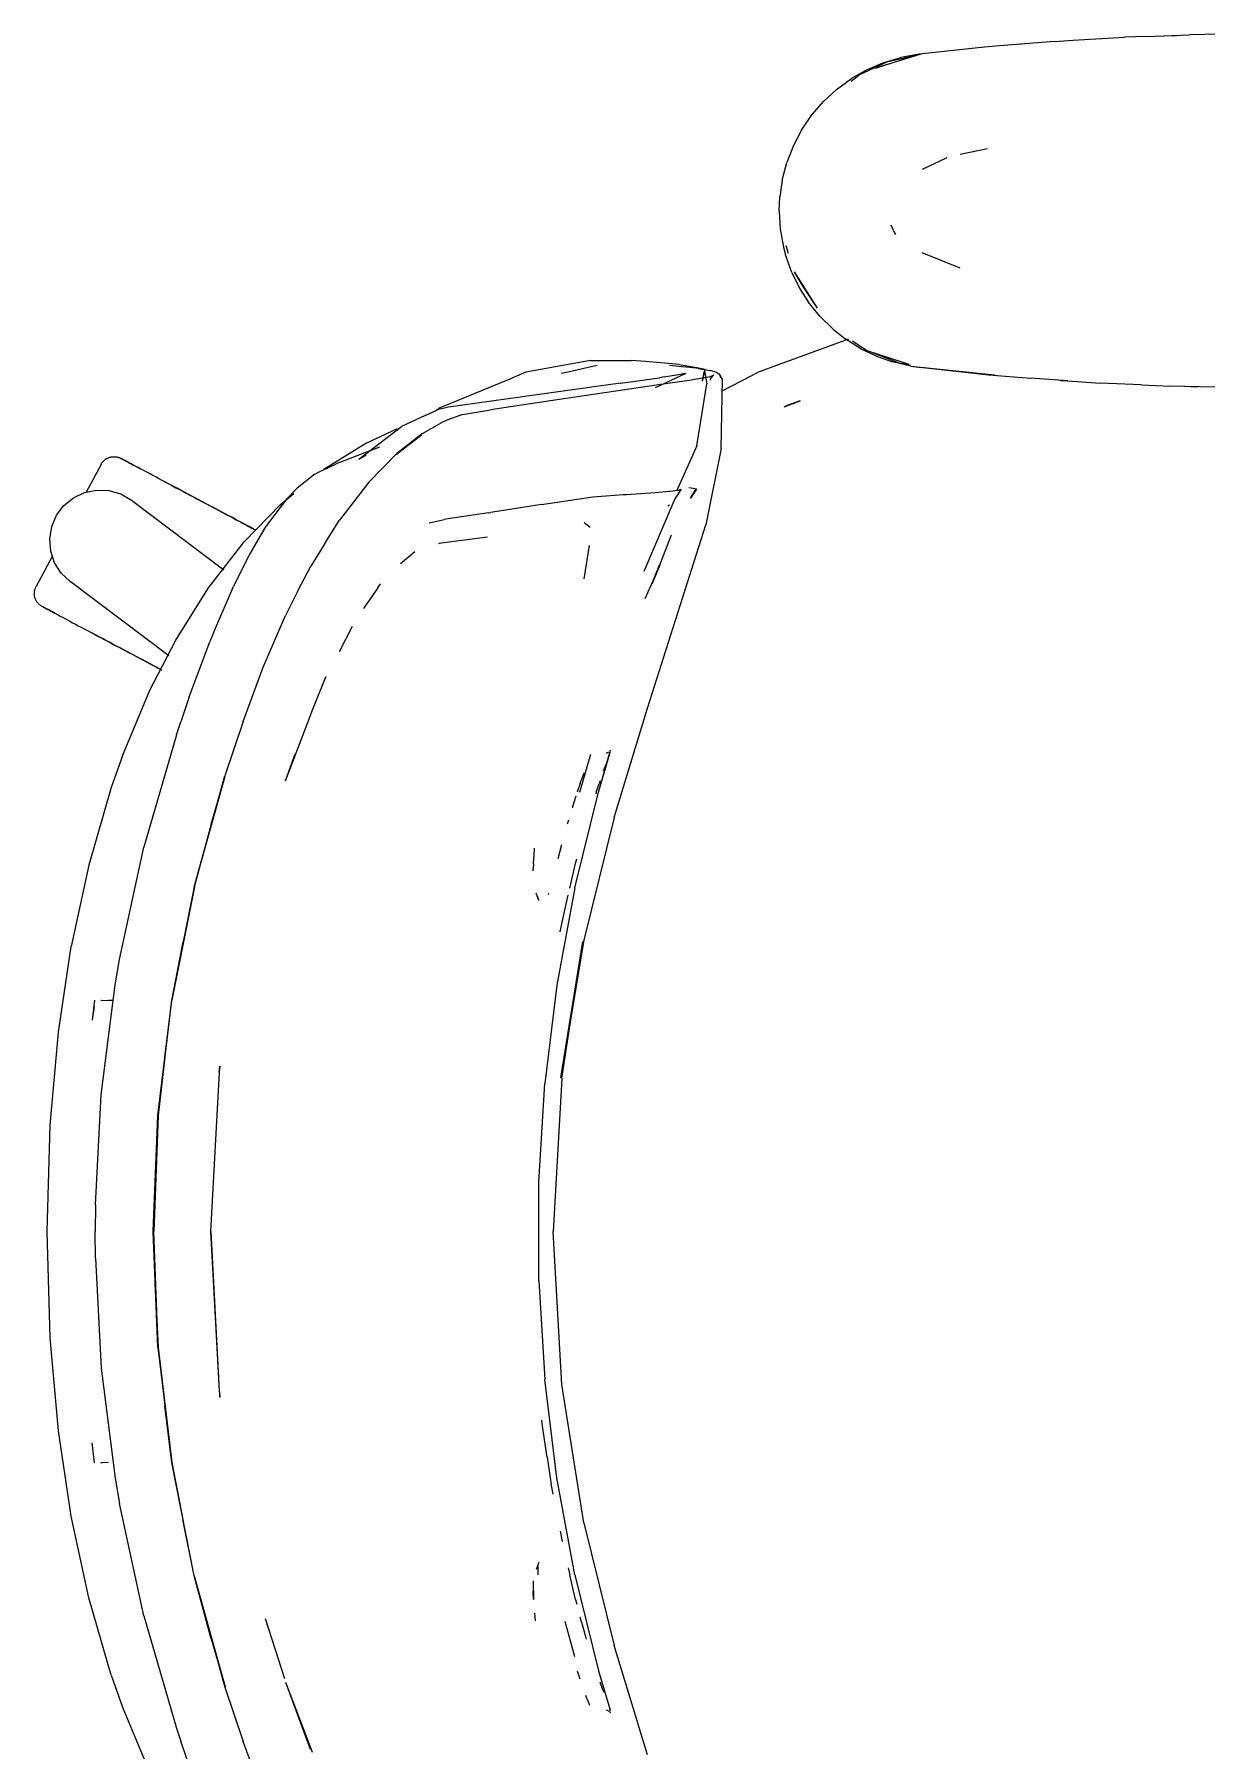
# Model space of a CAD drawing. Header units: millimetres. Extents: x 90978 to 295199, y -4084 to 97293.
# Drawn here: x 201248.4 to 201569.9, y 32614.6 to 33085.3 of the extents above; entities that cross this region are included whole.
import ezdxf

# ---------------------------------------------------------------- set-up
doc = ezdxf.new("R2010")
doc.units = ezdxf.units.MM
doc.header["$MEASUREMENT"] = 0
doc.layers.add('G-IMPT', color=8, linetype='CONTINUOUS', lineweight=9)
doc.layers.add('I-FURN', color=8, linetype='CONTINUOUS', lineweight=9)

msp = doc.modelspace()

# ---------------------------------------------------------------- linework, layer by layer
at = {"layer": 'G-IMPT'}
for p, q in [((201508.93, 33081.79), (201491, 33079.89)), ((201513.06, 33082.14), (201508.93, 33081.79)), ((201528.11, 33083.38), (201513.06, 33082.14)), ((201519.93, 33082.73), (201518.25, 33082.57)), ((201528.11, 33083.38), (201533.2, 33083.71)), ((201533.2, 33083.71), (201547.34, 33084.52)), ((201553.36, 33084.77), (201547.34, 33084.52)), ((201553.36, 33084.77), (201565.12, 33085.16)), ((201558.25, 33084.91), (201560.18, 33085.02)), ((201560.18, 33085.02), (201561.68, 33085.04)), ((201573.54, 33085.33), (201565.12, 33085.16)), ((201482.54, 33077.84), (201474.48, 33074.11)), ((201476.85, 33075.71), (201481.09, 33077.52)), ((201491.51, 33079.89), (201479.05, 33076.05)), ((201479.05, 33076.05), (201488.2, 33078.97)), ((201481.09, 33077.52), (201485.96, 33078.99)), ((201482.54, 33077.84), (201490.95, 33079.76)), ((201491, 33079.89), (201485.96, 33078.99)), ((201491.51, 33079.89), (201488.2, 33078.97)), ((201468.33, 33070.21), (201472.41, 33073.2)), ((201472.37, 33072.51), (201474.48, 33074.11)), ((201476.85, 33075.71), (201472.41, 33073.2)), ((201461.57, 33063.21), (201464.89, 33067.04)), ((201468.33, 33070.21), (201464.89, 33067.04)), ((201458.74, 33059.04), (201461.57, 33063.21)), ((201458.74, 33059.04), (201456.55, 33054.87)), ((201456.55, 33054.87), (201454.72, 33050.16)), ((201509.71, 33053.92), (201502.28, 33052.34)), ((201453.45, 33045.3), (201454.72, 33050.16)), ((201491.88, 33048.31), (201498.67, 33051.58)), ((201453.45, 33045.3), (201452.81, 33040.78)), ((201452.64, 33036.93), (201452.81, 33040.78)), ((201452.64, 33036.93), (201452.93, 33031.89)), ((201452.93, 33031.89), (201453.81, 33026.95)), ((201483.25, 33033.11), (201484.26, 33030.89)), ((201484.26, 33030.89), (201484.56, 33030.44)), ((201453.81, 33026.95), (201454.38, 33024.82)), ((201456.09, 33020.04), (201454.38, 33024.82)), ((201455.17, 33025.25), (201454.56, 33027.28)), ((201502.22, 33021.22), (201491.79, 33025.36)), ((201456.09, 33020.04), (201458.33, 33015.53)), ((201456.73, 33020.14), (201458.89, 33016.46)), ((201456.73, 33020.14), (201463.06, 33010.19)), ((201458.33, 33015.53), (201460.59, 33011.99)), ((201458.89, 33016.46), (201463.06, 33010.19)), ((201463.78, 33008.01), (201460.59, 33011.99)), ((201463.78, 33008.01), (201467.39, 33004.46)), ((201471.59, 33001.72), (201452.65, 32994.78)), ((201467.39, 33004.46), (201470.7, 33001.84)), ((201475.02, 32999.11), (201470.7, 33001.84)), ((201476.34, 32998.72), (201472.77, 33001.14)), ((201475.02, 32999.11), (201479.6, 32996.92)), ((201485.56, 32995.11), (201476.34, 32998.72)), ((201476.34, 32998.72), (201479.05, 32997.81)), ((201476.34, 32998.72), (201488.2, 32994.9)), ((201479.05, 32997.81), (201488.2, 32994.9)), ((201479.6, 32996.92), (201483.73, 32995.47)), ((201383.18, 32992.64), (201379.32, 32991.04)), ((201400.87, 32995.88), (201383.18, 32992.64)), ((201393.43, 32992.42), (201392.85, 32992.27)), ((201402.74, 32994.47), (201393.43, 32992.42)), ((201400.87, 32995.88), (201407.84, 32995.9)), ((201407.84, 32995.9), (201412.01, 32995.91)), ((201415.96, 32995.56), (201412.01, 32995.91)), ((201425.29, 32994.76), (201415.96, 32995.56)), ((201427, 32992.32), (201418.59, 32988.33)), ((201421.11, 32991.35), (201426.13, 32992.18)), ((201425.12, 32994.24), (201422.53, 32994.45)), ((201429.81, 32993.72), (201425.12, 32994.24)), ((201425.29, 32994.76), (201425.76, 32994.72)), ((201425.76, 32994.72), (201430.01, 32993.91)), ((201427, 32992.32), (201426.13, 32992.18)), ((201434.23, 32991.52), (201427.97, 32990.42)), ((201430.42, 32993.65), (201429.81, 32993.72)), ((201430.01, 32993.91), (201432.33, 32993.46)), ((201430.42, 32993.65), (201433.7, 32993.11)), ((201431.61, 32990.18), (201432.33, 32993.46)), ((201431.61, 32990.18), (201432.1, 32993.05)), ((201432.1, 32993.05), (201432.78, 32989.47)), ((201433.61, 32991.35), (201434.71, 32991.91)), ((201433.61, 32991.35), (201434.23, 32991.52)), ((201435.56, 32992.56), (201433.7, 32993.11)), ((201434.21, 32991.52), (201433.89, 32990.98)), ((201434.21, 32991.52), (201434.71, 32991.91)), ((201435.56, 32992.56), (201436.1, 32992.24)), ((201436.1, 32992.24), (201436.47, 32991.75)), ((201437.08, 32990.71), (201436.47, 32991.75)), ((201436.6, 32991.12), (201436.47, 32991.75)), ((201436.47, 32991.75), (201436.5, 32991.67)), ((201436.6, 32991.12), (201436.5, 32991.67)), ((201437.02, 32987.52), (201444.92, 32991.66)), ((201444.92, 32991.66), (201446.68, 32992.59)), ((201452.65, 32994.78), (201446.68, 32992.59)), ((201488.7, 32994.32), (201483.73, 32995.47)), ((201488.62, 32994.53), (201485.56, 32995.11)), ((201488.7, 32994.32), (201511.65, 32991.86)), ((201488.7, 32994.32), (201491.51, 32993.98)), ((201488.7, 32994.32), (201510.13, 32991.96)), ((201511.65, 32991.86), (201491.51, 32993.98)), ((201510.13, 32991.96), (201521.53, 32990.98)), ((201359.5, 32982.86), (201375.95, 32989.65)), ((201409.15, 32989.69), (201361.93, 32983.02)), ((201375.95, 32989.65), (201379.32, 32991.04)), ((201420.12, 32989.3), (201389.24, 32984.75)), ((201409.15, 32989.69), (201419.81, 32991.13)), ((201421.11, 32991.35), (201419.81, 32991.13)), ((201427.97, 32990.42), (201420.12, 32989.3)), ((201430.07, 32972.42), (201432.78, 32989.47)), ((201433.81, 32990.48), (201433.89, 32990.98)), ((201436.7, 32971.72), (201437.08, 32990.71)), ((201531.82, 32990.25), (201521.53, 32990.98)), ((201529.78, 32990.39), (201528.36, 32990.52)), ((201529.78, 32990.39), (201531.68, 32990.3)), ((201531.82, 32990.25), (201540.69, 32989.69)), ((201552, 32989.15), (201540.69, 32989.69)), ((201552, 32989.15), (201559.87, 32988.86)), ((201572.18, 32988.56), (201559.87, 32988.86)), ((201563.74, 32988.78), (201565.4, 32988.7)), ((201565.4, 32988.7), (201567.53, 32988.7)), ((201355.58, 32980.8), (201358.94, 32982.37)), ((201358.33, 32982.09), (201359.5, 32982.86)), ((201361.93, 32983.02), (201358.94, 32982.37)), ((201365.8, 32981.06), (201373.47, 32982.36)), ((201389.24, 32984.75), (201373.47, 32982.36)), ((201453.96, 32983.18), (201458.42, 32984.82)), ((201453.96, 32983.18), (201454.54, 32983.44)), ((201458.42, 32984.82), (201454.54, 32983.44)), ((201337.35, 32968.82), (201349.06, 32977.76)), ((201355.58, 32980.8), (201349.06, 32977.76)), ((201354.76, 32975.8), (201360.59, 32979.09)), ((201360.59, 32979.09), (201361.01, 32979.3)), ((201365.8, 32981.06), (201361.01, 32979.3)), ((201339.24, 32973.12), (201327.79, 32965.99)), ((201347.87, 32977.1), (201339.24, 32973.12)), ((201347.58, 32970.08), (201354.53, 32975.47)), ((201347.58, 32970.08), (201351.15, 32972.88)), ((201354.76, 32975.8), (201347.79, 32970.38)), ((201354.53, 32975.47), (201351.15, 32972.88)), ((201343.01, 32972.06), (201331.1, 32967.55)), ((201337.35, 32968.82), (201339.38, 32969.99)), ((201340.05, 32962.48), (201347.79, 32970.38)), ((201430.07, 32972.42), (201424.46, 32960.07)), ((201436.7, 32971.72), (201432.5, 32950.77)), ((201325.3, 32964.69), (201320.44, 32960.82)), ((201325.3, 32964.69), (201326.43, 32965.3)), ((201326.43, 32965.3), (201328.87, 32966.47)), ((201328.87, 32966.47), (201331.1, 32967.55)), ((201315.87, 32956.38), (201319.54, 32959.38)), ((201320.44, 32960.82), (201317.54, 32957.8)), ((201340.05, 32962.48), (201332.03, 32952.05)), ((201401.56, 32958.45), (201409.8, 32959.07)), ((201409.8, 32959.07), (201410.79, 32959.14)), ((201410.79, 32959.14), (201418.65, 32959.7)), ((201418.65, 32959.7), (201422.53, 32960)), ((201422.61, 32960), (201422.53, 32960)), ((201422.61, 32960), (201424.99, 32960.3)), ((201425.72, 32960.59), (201423.96, 32957.92)), ((201425, 32960.31), (201424.99, 32960.3)), ((201425, 32960.31), (201425.72, 32960.59)), ((201427.88, 32961.03), (201428.99, 32960.89)), ((201428.34, 32958.13), (201429.86, 32960.62)), ((201429.93, 32960.6), (201428.34, 32958.13)), ((201429.86, 32960.62), (201428.38, 32958.15)), ((201428.99, 32960.89), (201429.86, 32960.62)), ((201429.93, 32960.6), (201429.86, 32960.62)), ((201315.87, 32956.38), (201305.91, 32946.09)), ((201317.54, 32957.8), (201312.83, 32951.67)), ((201372.94, 32954.12), (201361.21, 32952.32)), ((201372.94, 32954.12), (201373.55, 32954.21)), ((201374.06, 32954.3), (201373.55, 32954.21)), ((201387.41, 32956.41), (201374.06, 32954.3)), ((201387.41, 32956.41), (201401.48, 32958.44)), ((201401.56, 32958.45), (201401.48, 32958.44)), ((201423.96, 32957.92), (201415.53, 32937.95)), ((201422.51, 32956.21), (201422.07, 32955.94)), ((201307.23, 32942.38), (201311.96, 32950.38)), ((201312.83, 32951.67), (201311.96, 32950.38)), ((201327.98, 32945.69), (201331.87, 32951.79)), ((201331.87, 32951.79), (201332.03, 32952.05)), ((201356.6, 32951.36), (201358.76, 32951.82)), ((201358.76, 32951.82), (201360.74, 32952.24)), ((201361.21, 32952.32), (201360.74, 32952.24)), ((201400.82, 32950.06), (201399.18, 32951.34)), ((201416.51, 32900.53), (201432.5, 32950.77)), ((201296.11, 32933.48), (201305.91, 32946.09)), ((201327.98, 32945.69), (201324.21, 32939.46)), ((201372.64, 32947.44), (201359.28, 32945.66)), ((201359.28, 32945.66), (201359.75, 32945.81)), ((201400.47, 32945.11), (201399.07, 32935.95)), ((201400.47, 32945.11), (201400.43, 32944.77)), ((201419.82, 32939.58), (201423.08, 32948.05)), ((201306.92, 32941.78), (201302.92, 32933.77)), ((201306.92, 32941.78), (201307.23, 32942.38)), ((201348.78, 32940.16), (201352.69, 32943.5)), ((201417.8, 32934.68), (201419.83, 32939.79)), ((201419.83, 32939.79), (201417.8, 32934.67)), ((201320.65, 32932.67), (201324.21, 32939.46)), ((201418.8, 32937.21), (201415.75, 32930.49)), ((201419.82, 32939.58), (201417.8, 32934.68)), ((201287.13, 32919.19), (201296.11, 32933.48)), ((201302.7, 32933.33), (201297.93, 32922.37)), ((201302.7, 32933.33), (201302.92, 32933.77)), ((201320.65, 32932.67), (201317.26, 32925.95)), ((201342.51, 32933.53), (201339.01, 32928.4)), ((201342.51, 32933.53), (201343.26, 32934.63)), ((201311.08, 32911.72), (201317.26, 32925.95)), ((201339.01, 32928.4), (201338.62, 32927.82)), ((201297.93, 32922.37), (201296.45, 32918.69)), ((201335.48, 32922.92), (201331.94, 32915.95)), ((201280.04, 32905.41), (201287.13, 32919.19)), ((201290.85, 32903.62), (201296.45, 32918.69)), ((201305.62, 32896.84), (201311.08, 32911.72)), ((201324.59, 32899.76), (201328.31, 32909.08)), ((201328.31, 32909.08), (201327.31, 32906.84)), ((201272.52, 32887.44), (201280.04, 32905.41)), ((201290.85, 32903.62), (201288.51, 32896.8)), ((201317.21, 32880.58), (201323.92, 32898.03)), ((201323.92, 32898.03), (201324.59, 32899.76)), ((201407.33, 32870.55), (201416.51, 32900.53)), ((201287.32, 32893.19), (201278.37, 32862.36)), ((201287.32, 32893.19), (201288.51, 32896.8)), ((201305.62, 32896.84), (201300.61, 32881.92)), ((201317.21, 32880.58), (201319.93, 32888.02)), ((201403.1, 32877.5), (201406.37, 32888.73)), ((201403.1, 32877.5), (201406.22, 32888.32)), ((201403.1, 32877.5), (201406.16, 32888.04)), ((201405.28, 32888.19), (201405.89, 32888.57)), ((201405.28, 32888.19), (201405.49, 32888.33)), ((201406.16, 32888.04), (201406.22, 32888.32)), ((201406.37, 32888.73), (201406.24, 32888.97)), ((201272.52, 32887.44), (201269.45, 32878.7)), ((201397.91, 32877.5), (201400.94, 32887.93)), ((201404.48, 32883.28), (201404.83, 32884.25)), ((201404.83, 32884.25), (201405.22, 32885.32)), ((201269.45, 32878.7), (201263.28, 32857.46)), ((201292.23, 32851.43), (201300.61, 32881.92)), ((201292.23, 32851.43), (201300.66, 32881.83)), ((201296.88, 32868.67), (201300.66, 32881.83)), ((201398.02, 32879.8), (201397.25, 32877.5)), ((201398.02, 32879.8), (201398.27, 32880.52)), ((201399.03, 32882.68), (201398.27, 32880.52)), ((201402.47, 32877.5), (201403.21, 32879.73)), ((201403.49, 32880.53), (201403.21, 32879.73)), ((201396.62, 32875.58), (201395.83, 32873.09)), ((201396.55, 32851.19), (201403.1, 32877.5)), ((201396.87, 32876.36), (201396.62, 32875.58)), ((201402.47, 32877.5), (201402.32, 32877.04)), ((201394.84, 32869.79), (201394.51, 32868.67)), ((201407.33, 32870.55), (201399.02, 32836.87)), ((201296.88, 32868.67), (201292.23, 32851.43)), ((201271.71, 32831.57), (201278.37, 32862.36)), ((201385.24, 32857.94), (201385.51, 32861.65)), ((201385.51, 32861.65), (201385.54, 32862.13)), ((201392.93, 32863), (201391.94, 32859.14)), ((201392.93, 32863), (201392.54, 32861.47)), ((201263.28, 32857.46), (201258.46, 32835.1)), ((201385.13, 32855.87), (201385.14, 32856.57)), ((201385.24, 32857.94), (201385.14, 32856.57)), ((201395.23, 32851.17), (201396.79, 32857.92)), ((201396.79, 32857.92), (201397.13, 32859.2)), ((201286.06, 32820.3), (201292.27, 32851.54)), ((201292.27, 32851.54), (201286.06, 32820.38)), ((201292.23, 32851.43), (201289.15, 32836.4)), ((201396.55, 32851.19), (201391.62, 32824.52)), ((201386.67, 32847.78), (201385.98, 32849.73)), ((201386.67, 32847.78), (201386.45, 32848.83)), ((201389.34, 32849.38), (201389.47, 32849.79)), ((201393.07, 32841.77), (201394.78, 32849.19)), ((201392.6, 32839.14), (201393.07, 32841.77)), ((201286.06, 32820.3), (201289.15, 32836.4)), ((201399.02, 32836.87), (201392.76, 32799.13)), ((201392.76, 32799.13), (201398.75, 32836.49)), ((201393.02, 32798.95), (201398.75, 32836.49)), ((201254.97, 32811.68), (201258.46, 32835.1)), ((201270.52, 32824.65), (201271.71, 32831.57)), ((201266.71, 32794.48), (201270.52, 32824.65)), ((201391.62, 32824.52), (201388.32, 32797.6)), ((201264.87, 32820.38), (201264.22, 32814.97)), ((201264.79, 32818.74), (201264.22, 32814.97)), ((201266.63, 32820.41), (201268.73, 32820.34)), ((201266.63, 32820.41), (201266.74, 32820.41)), ((201269.97, 32820.29), (201268.73, 32820.34)), ((201282.23, 32788.78), (201286.06, 32820.38)), ((201282.27, 32788.74), (201286.06, 32820.3)), ((201284.11, 32804.82), (201286.06, 32820.3)), ((201252.71, 32786.11), (201254.97, 32811.68)), ((201284.11, 32804.82), (201282.27, 32788.74)), ((201296.72, 32756.97), (201299.23, 32802.31)), ((201299.23, 32802.31), (201299, 32800.69)), ((201299, 32800.69), (201299.23, 32802)), ((201299.27, 32802.25), (201299.23, 32802)), ((201393.02, 32798.95), (201390.66, 32756.97)), ((201265.09, 32764.28), (201266.71, 32794.48)), ((201386.67, 32770.53), (201388.32, 32797.6)), ((201251.86, 32756.97), (201252.71, 32786.11)), ((201280.9, 32756.97), (201282.23, 32788.78)), ((201282.27, 32788.74), (201281.13, 32756.97)), ((201282.27, 32788.74), (201281.6, 32773.85)), ((201281.6, 32773.85), (201281.13, 32756.97)), ((201386.67, 32743.41), (201386.67, 32770.53)), ((201265.09, 32764.28), (201265, 32756.97)), ((201252.71, 32727.83), (201251.86, 32756.97)), ((201265.09, 32749.66), (201265, 32756.97)), ((201282.23, 32725.15), (201280.9, 32756.97)), ((201281.6, 32740.08), (201281.13, 32756.97)), ((201282.27, 32725.19), (201281.13, 32756.97)), ((201296.67, 32756.97), (201299, 32713.24)), ((201296.72, 32756.97), (201299, 32713.24)), ((201393.02, 32714.98), (201390.66, 32756.97)), ((201265.09, 32749.66), (201266.71, 32719.45)), ((201386.67, 32743.41), (201388.32, 32716.34)), ((201281.6, 32740.08), (201282.27, 32725.19)), ((201254.97, 32702.25), (201252.71, 32727.83)), ((201282.23, 32725.15), (201286.06, 32693.56)), ((201282.27, 32725.19), (201286.06, 32693.64)), ((201282.27, 32725.19), (201284.11, 32709.11)), ((201266.71, 32719.45), (201270.52, 32689.28)), ((201391.62, 32689.42), (201388.32, 32716.34)), ((201399.02, 32677.07), (201393.02, 32714.98)), ((201286.06, 32693.64), (201284.11, 32709.11)), ((201299, 32713.24), (201299.26, 32711.46)), ((201299, 32713.24), (201299.23, 32711.93)), ((201299.27, 32711.69), (201299.23, 32711.93)), ((201387.71, 32703.57), (201387.52, 32705.23)), ((201258.46, 32678.84), (201254.97, 32702.25)), ((201389, 32695.04), (201387.71, 32703.57)), ((201264.87, 32693.55), (201264.22, 32698.97)), ((201389, 32695.04), (201389.85, 32689.42)), ((201268.73, 32693.6), (201266.63, 32693.52)), ((201266.63, 32693.52), (201266.74, 32693.52)), ((201292.23, 32662.51), (201286.06, 32693.64)), ((201286.06, 32693.64), (201289.15, 32677.53)), ((201292.23, 32662.51), (201286.06, 32693.56)), ((201270.52, 32689.28), (201271.71, 32682.36)), ((201389.85, 32689.42), (201390.1, 32687.79)), ((201390.65, 32684.89), (201390.1, 32687.79)), ((201396.55, 32662.75), (201391.62, 32689.42)), ((201278.37, 32651.57), (201271.71, 32682.36)), ((201263.28, 32656.47), (201258.46, 32678.84)), ((201292.23, 32662.51), (201289.15, 32677.53)), ((201399.02, 32677.07), (201407.33, 32643.38)), ((201392.58, 32674.79), (201393.11, 32671.97)), ((201296.88, 32645.26), (201292.23, 32662.51)), ((201292.23, 32662.51), (201300.61, 32632.01)), ((201292.23, 32662.51), (201300.66, 32632.1)), ((201386.67, 32666.15), (201385.98, 32664.21)), ((201386.41, 32662.94), (201386.42, 32662.8)), ((201386.45, 32665.11), (201386.42, 32662.8)), ((201386.45, 32665.11), (201386.67, 32666.15)), ((201394.78, 32664.74), (201395.23, 32662.76)), ((201396.79, 32656.01), (201395.23, 32662.76)), ((201396.55, 32662.75), (201403.1, 32636.43)), ((201385.13, 32661.1), (201385.22, 32656.04)), ((201385.13, 32661.1), (201385.13, 32658.32)), ((201385.22, 32656.04), (201385.13, 32658.32)), ((201269.45, 32635.23), (201263.28, 32656.47)), ((201396.79, 32656.01), (201397.12, 32654.72)), ((201278.37, 32651.57), (201287.32, 32620.74)), ((201311.68, 32650.82), (201312.76, 32647.39)), ((201311.68, 32650.82), (201316.93, 32634.34)), ((201385.53, 32652.25), (201385.74, 32650.15)), ((201396.61, 32640.26), (201393.89, 32650)), ((201398.09, 32650.99), (201398.04, 32651.17)), ((201398.4, 32649.85), (201398.09, 32650.99)), ((201398.4, 32649.85), (201399.52, 32645.86)), ((201296.88, 32645.26), (201300.66, 32632.1)), ((201399.52, 32645.86), (201399.73, 32645.17)), ((201416.51, 32613.41), (201407.33, 32643.38)), ((201269.45, 32635.23), (201272.52, 32626.5)), ((201397.26, 32636.44), (201397.99, 32634.22)), ((201403.1, 32636.43), (201406.17, 32626)), ((201300.61, 32632.01), (201305.62, 32617.09)), ((201317.21, 32633.35), (201324.03, 32614.94)), ((201317.21, 32633.35), (201323.92, 32615.9)), ((201399.97, 32628.68), (201399.6, 32629.69)), ((201404.26, 32631.23), (201403.52, 32633.33)), ((201404.26, 32631.23), (201404.5, 32630.57)), ((201272.52, 32626.5), (201280.04, 32608.52)), ((201399.97, 32628.68), (201400.59, 32627.02)), ((201405.28, 32625.75), (201405.49, 32625.6)), ((201405.28, 32625.75), (201405.89, 32625.36)), ((201406.24, 32625.73), (201406.17, 32626)), ((201406.31, 32625.44), (201406.24, 32625.73)), ((201406.28, 32624.97), (201406.37, 32625.21)), ((201406.37, 32625.21), (201406.31, 32625.44)), ((201287.32, 32620.74), (201288.51, 32617.14)), ((201290.92, 32610.2), (201288.51, 32617.14)), ((201311.08, 32602.22), (201305.62, 32617.09)), ((201323.92, 32615.9), (201324.59, 32614.18))]:
    msp.add_line(p, q, dxfattribs=at)
at = {"layer": 'I-FURN'}
for p, q in [((201266.98, 32967.89), (201267.08, 32968.02)), ((201267.08, 32968.02), (201267.19, 32968.14)), ((201267.19, 32968.14), (201267.3, 32968.26)), ((201267.3, 32968.26), (201267.41, 32968.37)), ((201267.41, 32968.37), (201267.53, 32968.48)), ((201267.53, 32968.48), (201267.65, 32968.58)), ((201267.65, 32968.58), (201267.78, 32968.68)), ((201267.78, 32968.68), (201267.91, 32968.78)), ((201267.91, 32968.78), (201268.05, 32968.86)), ((201268.05, 32968.86), (201268.18, 32968.95)), ((201268.18, 32968.95), (201268.33, 32969.03)), ((201268.33, 32969.03), (201268.47, 32969.1)), ((201268.47, 32969.1), (201268.62, 32969.16)), ((201268.62, 32969.16), (201268.77, 32969.22)), ((201268.77, 32969.22), (201268.92, 32969.28)), ((201268.92, 32969.28), (201269.07, 32969.33)), ((201269.07, 32969.33), (201269.23, 32969.37)), ((201269.23, 32969.37), (201269.39, 32969.4)), ((201269.39, 32969.4), (201269.54, 32969.43)), ((201269.54, 32969.43), (201269.7, 32969.45)), ((201269.7, 32969.45), (201269.86, 32969.47)), ((201269.86, 32969.47), (201270.03, 32969.48)), ((201270.03, 32969.48), (201270.19, 32969.48)), ((201270.19, 32969.48), (201270.35, 32969.48)), ((201270.35, 32969.48), (201270.51, 32969.47)), ((201270.51, 32969.47), (201270.67, 32969.46)), ((201270.67, 32969.46), (201270.83, 32969.43)), ((201270.83, 32969.43), (201270.99, 32969.41)), ((201270.99, 32969.41), (201271.14, 32969.37)), ((201271.14, 32969.37), (201271.3, 32969.33)), ((201271.3, 32969.33), (201271.45, 32969.28)), ((201271.45, 32969.28), (201271.61, 32969.23)), ((201271.61, 32969.23), (201271.76, 32969.17)), ((201271.76, 32969.17), (201271.9, 32969.1)), ((201271.9, 32969.1), (201272.05, 32969.03)), ((201272.05, 32969.03), (201272.09, 32969.01)), ((201272.09, 32969.01), (201272.11, 32969)), ((201272.13, 32968.99), (201272.09, 32969.01)), ((201272.09, 32969.01), (201272.09, 32969.01)), ((201272.11, 32969), (201272.17, 32968.97)), ((201272.22, 32968.94), (201272.13, 32968.99)), ((201272.17, 32968.97), (201272.27, 32968.92)), ((201272.34, 32968.88), (201272.22, 32968.94)), ((201272.27, 32968.92), (201272.41, 32968.84)), ((201272.5, 32968.79), (201272.34, 32968.88)), ((201272.41, 32968.84), (201272.59, 32968.75)), ((201272.7, 32968.69), (201272.5, 32968.79)), ((201272.59, 32968.75), (201272.81, 32968.63)), ((201272.94, 32968.56), (201272.7, 32968.69)), ((201272.81, 32968.63), (201273.07, 32968.49)), ((201273.22, 32968.41), (201272.94, 32968.56)), ((201273.07, 32968.49), (201273.36, 32968.33)), ((201273.54, 32968.24), (201273.22, 32968.41)), ((201273.36, 32968.33), (201273.7, 32968.16)), ((201273.89, 32968.05), (201273.54, 32968.24)), ((201273.7, 32968.16), (201274.07, 32967.96)), ((201274.29, 32967.84), (201273.89, 32968.05)), ((201266.64, 32967.35), (201262.6, 32959.76)), ((201266.64, 32967.35), (201266.71, 32967.49)), ((201266.71, 32967.49), (201266.8, 32967.62)), ((201266.8, 32967.62), (201266.89, 32967.76)), ((201266.89, 32967.76), (201266.98, 32967.89)), ((201274.07, 32967.96), (201274.48, 32967.74)), ((201274.72, 32967.61), (201274.29, 32967.84)), ((201274.48, 32967.74), (201274.93, 32967.5)), ((201275.18, 32967.37), (201274.72, 32967.61)), ((201274.93, 32967.5), (201275.41, 32967.25)), ((201275.68, 32967.1), (201275.18, 32967.37)), ((201275.41, 32967.25), (201275.93, 32966.97)), ((201276.22, 32966.82), (201275.68, 32967.1)), ((201275.93, 32966.97), (201276.48, 32966.68)), ((201276.79, 32966.51), (201276.22, 32966.82)), ((201276.48, 32966.68), (201277.06, 32966.37)), ((201277.39, 32966.19), (201276.79, 32966.51)), ((201278.02, 32965.86), (201277.39, 32966.19)), ((201278.69, 32965.5), (201278.02, 32965.86)), ((201279.38, 32965.13), (201278.69, 32965.5)), ((201280.1, 32964.75), (201279.38, 32965.13)), ((201280.85, 32964.35), (201280.1, 32964.75)), ((201281.63, 32963.94), (201280.85, 32964.35)), ((201282.43, 32963.51), (201281.63, 32963.94)), ((201283.26, 32963.07), (201282.43, 32963.51)), ((201282.81, 32963.31), (201283.64, 32962.87)), ((201259.1, 32958.23), (201262.15, 32959.67)), ((201262.15, 32959.67), (201265.45, 32960.34)), ((201265.45, 32960.34), (201268.82, 32960.2)), ((201268.82, 32960.2), (201272.06, 32959.26)), ((201272.06, 32959.26), (201274.98, 32957.57)), ((201284.1, 32962.62), (201283.26, 32963.07)), ((201283.64, 32962.87), (201284.5, 32962.41)), ((201284.97, 32962.16), (201284.1, 32962.62)), ((201284.5, 32962.41), (201285.38, 32961.95)), ((201285.86, 32961.69), (201284.97, 32962.16)), ((201285.38, 32961.95), (201286.27, 32961.47)), ((201286.76, 32961.21), (201285.86, 32961.69)), ((201286.27, 32961.47), (201287.19, 32960.98)), ((201287.69, 32960.72), (201286.76, 32961.21)), ((201287.19, 32960.98), (201288.12, 32960.49)), ((201288.62, 32960.22), (201287.69, 32960.72)), ((201288.12, 32960.49), (201289.06, 32959.99)), ((201289.57, 32959.71), (201288.62, 32960.22)), ((201289.06, 32959.99), (201290.02, 32959.48)), ((201290.54, 32959.2), (201289.57, 32959.71)), ((201290.02, 32959.48), (201290.99, 32958.96)), ((201291.51, 32958.68), (201290.54, 32959.2)), ((201290.99, 32958.96), (201291.96, 32958.44)), ((201292.5, 32958.16), (201291.51, 32958.68)), ((201254.45, 32953.4), (201256.48, 32956.1)), ((201256.48, 32956.1), (201259.1, 32958.23)), ((201274.98, 32957.57), (201300.3, 32938.49)), ((201291.96, 32958.44), (201292.95, 32957.92)), ((201293.49, 32957.63), (201292.5, 32958.16)), ((201292.95, 32957.92), (201293.95, 32957.39)), ((201294.48, 32957.1), (201293.49, 32957.63)), ((201293.95, 32957.39), (201294.94, 32956.86)), ((201295.49, 32956.57), (201294.48, 32957.1)), ((201294.94, 32956.86), (201295.95, 32956.33)), ((201296.49, 32956.04), (201295.49, 32956.57)), ((201295.95, 32956.33), (201296.95, 32955.79)), ((201297.5, 32955.5), (201296.49, 32956.04)), ((201296.95, 32955.79), (201297.96, 32955.26)), ((201298.5, 32954.97), (201297.5, 32955.5)), ((201297.96, 32955.26), (201298.96, 32954.72)), ((201299.5, 32954.44), (201298.5, 32954.97)), ((201298.96, 32954.72), (201299.96, 32954.19)), ((201300.5, 32953.9), (201299.5, 32954.44)), ((201299.96, 32954.19), (201300.96, 32953.66)), ((201301.5, 32953.38), (201300.5, 32953.9)), ((201252.58, 32946.97), (201253.12, 32950.3)), ((201253.12, 32950.3), (201254.45, 32953.4)), ((201300.96, 32953.66), (201301.95, 32953.13)), ((201302.48, 32952.85), (201301.5, 32953.38)), ((201301.95, 32953.13), (201302.94, 32952.61)), ((201303.46, 32952.33), (201302.48, 32952.85)), ((201302.94, 32952.61), (201303.91, 32952.09)), ((201304.43, 32951.81), (201303.46, 32952.33)), ((201303.91, 32952.09), (201304.87, 32951.58)), ((201305.39, 32951.31), (201304.43, 32951.81)), ((201304.87, 32951.58), (201305.82, 32951.07)), ((201306.33, 32950.8), (201305.39, 32951.31)), ((201305.82, 32951.07), (201306.76, 32950.58)), ((201307.26, 32950.31), (201306.33, 32950.8)), ((201306.76, 32950.58), (201307.68, 32950.09)), ((201308.18, 32949.82), (201307.26, 32950.31)), ((201307.68, 32950.09), (201308.59, 32949.6)), ((201309.07, 32949.35), (201308.18, 32949.82)), ((201252.85, 32943.61), (201252.58, 32946.97)), ((201253.3, 32942.26), (201248.82, 32933.85)), ((201253.91, 32940.41), (201252.85, 32943.61)), ((201255.71, 32937.56), (201253.91, 32940.41)), ((201258.14, 32935.22), (201255.71, 32937.56)), ((201285.2, 32914.82), (201258.14, 32935.22)), ((201248.35, 32931.95), (201248.36, 32932.11)), ((201248.36, 32931.79), (201248.35, 32931.95)), ((201248.36, 32932.11), (201248.37, 32932.27)), ((201248.37, 32931.63), (201248.36, 32931.79)), ((201248.37, 32932.27), (201248.38, 32932.43)), ((201248.38, 32931.46), (201248.37, 32931.63)), ((201248.38, 32932.43), (201248.4, 32932.59)), ((201248.41, 32931.31), (201248.38, 32931.46)), ((201248.4, 32932.59), (201248.43, 32932.75)), ((201248.43, 32931.15), (201248.41, 32931.31)), ((201248.43, 32932.75), (201248.47, 32932.91)), ((201248.47, 32930.99), (201248.43, 32931.15)), ((201248.47, 32932.91), (201248.51, 32933.06)), ((201248.51, 32930.83), (201248.47, 32930.99)), ((201248.51, 32933.06), (201248.55, 32933.22)), ((201248.56, 32930.68), (201248.51, 32930.83)), ((201248.55, 32933.22), (201248.61, 32933.37)), ((201248.61, 32930.53), (201248.56, 32930.68)), ((201248.61, 32933.37), (201248.67, 32933.52)), ((201248.67, 32930.38), (201248.61, 32930.53)), ((201248.67, 32933.52), (201248.73, 32933.66)), ((201248.74, 32930.23), (201248.67, 32930.38)), ((201248.73, 32933.66), (201248.8, 32933.81)), ((201248.8, 32933.81), (201248.82, 32933.85)), ((201248.81, 32930.09), (201248.74, 32930.23)), ((201248.89, 32929.95), (201248.81, 32930.09)), ((201248.97, 32929.81), (201248.89, 32929.95)), ((201249.06, 32929.67), (201248.97, 32929.81)), ((201249.16, 32929.54), (201249.06, 32929.67)), ((201249.25, 32929.41), (201249.16, 32929.54)), ((201249.36, 32929.29), (201249.25, 32929.41)), ((201249.47, 32929.17), (201249.36, 32929.29)), ((201249.58, 32929.06), (201249.47, 32929.17)), ((201249.7, 32928.95), (201249.58, 32929.06)), ((201249.82, 32928.84), (201249.7, 32928.95)), ((201249.95, 32928.74), (201249.82, 32928.84)), ((201250.08, 32928.65), (201249.95, 32928.74)), ((201250.21, 32928.56), (201250.08, 32928.65)), ((201250.35, 32928.48), (201250.21, 32928.56)), ((201250.49, 32928.4), (201250.35, 32928.48)), ((201250.5, 32928.39), (201250.49, 32928.4)), ((201250.49, 32928.4), (201250.51, 32928.39)), ((201250.54, 32928.37), (201250.5, 32928.39)), ((201250.51, 32928.39), (201250.57, 32928.35)), ((201250.62, 32928.33), (201250.54, 32928.37)), ((201250.57, 32928.35), (201250.67, 32928.3)), ((201250.74, 32928.26), (201250.62, 32928.33)), ((201250.67, 32928.3), (201250.81, 32928.23)), ((201250.9, 32928.18), (201250.74, 32928.26)), ((201250.81, 32928.23), (201250.99, 32928.13)), ((201251.11, 32928.07), (201250.9, 32928.18)), ((201250.99, 32928.13), (201251.21, 32928.01)), ((201251.35, 32927.94), (201251.11, 32928.07)), ((201251.21, 32928.01), (201251.47, 32927.88)), ((201251.63, 32927.79), (201251.35, 32927.94)), ((201251.47, 32927.88), (201251.77, 32927.72)), ((201251.94, 32927.63), (201251.63, 32927.79)), ((201251.77, 32927.72), (201252.1, 32927.54)), ((201252.3, 32927.44), (201251.94, 32927.63)), ((201252.1, 32927.54), (201252.48, 32927.34)), ((201252.69, 32927.23), (201252.3, 32927.44)), ((201252.48, 32927.34), (201252.89, 32927.12)), ((201253.12, 32927), (201252.69, 32927.23)), ((201252.89, 32927.12), (201253.33, 32926.89)), ((201253.59, 32926.75), (201253.12, 32927)), ((201253.33, 32926.89), (201253.81, 32926.63)), ((201254.09, 32926.48), (201253.59, 32926.75)), ((201253.81, 32926.63), (201254.33, 32926.36)), ((201254.62, 32926.2), (201254.09, 32926.48)), ((201254.33, 32926.36), (201254.88, 32926.06)), ((201255.19, 32925.9), (201254.62, 32926.2)), ((201254.88, 32926.06), (201255.47, 32925.75)), ((201255.47, 32925.75), (201256.08, 32925.42)), ((201256.08, 32925.42), (201256.73, 32925.08)), ((201256.73, 32925.08), (201257.41, 32924.72)), ((201257.41, 32924.72), (201258.12, 32924.34)), ((201258.12, 32924.34), (201258.85, 32923.95)), ((201258.85, 32923.95), (201259.61, 32923.55)), ((201259.61, 32923.55), (201260.4, 32923.13)), ((201260.4, 32923.13), (201261.21, 32922.7)), ((201261.21, 32922.7), (201262.05, 32922.25)), ((201262.05, 32922.25), (201262.9, 32921.8)), ((201262.9, 32921.8), (201263.78, 32921.33)), ((201263.78, 32921.33), (201264.68, 32920.85)), ((201265.17, 32920.59), (201264.26, 32921.08)), ((201264.68, 32920.85), (201265.59, 32920.37)), ((201266.09, 32920.1), (201265.17, 32920.59)), ((201265.59, 32920.37), (201266.52, 32919.87)), ((201267.03, 32919.6), (201266.09, 32920.1)), ((201266.52, 32919.87), (201267.46, 32919.37)), ((201267.98, 32919.1), (201267.03, 32919.6)), ((201267.46, 32919.37), (201268.42, 32918.86)), ((201268.94, 32918.59), (201267.98, 32919.1)), ((201268.42, 32918.86), (201269.39, 32918.35)), ((201269.92, 32918.07), (201268.94, 32918.59)), ((201269.39, 32918.35), (201270.37, 32917.83)), ((201270.9, 32917.55), (201269.92, 32918.07)), ((201270.37, 32917.83), (201271.36, 32917.3)), ((201271.89, 32917.02), (201270.9, 32917.55)), ((201271.36, 32917.3), (201272.35, 32916.77)), ((201272.89, 32916.49), (201271.89, 32917.02)), ((201272.35, 32916.77), (201273.35, 32916.24)), ((201273.89, 32915.96), (201272.89, 32916.49)), ((201273.35, 32916.24), (201274.35, 32915.71)), ((201274.89, 32915.42), (201273.89, 32915.96)), ((201274.35, 32915.71), (201275.36, 32915.18)), ((201275.9, 32914.89), (201274.89, 32915.42)), ((201275.36, 32915.18), (201276.36, 32914.64)), ((201276.9, 32914.35), (201275.9, 32914.89)), ((201276.36, 32914.64), (201277.37, 32914.11)), ((201277.91, 32913.82), (201276.9, 32914.35)), ((201277.37, 32914.11), (201278.37, 32913.57)), ((201278.91, 32913.29), (201277.91, 32913.82)), ((201278.37, 32913.57), (201279.37, 32913.04)), ((201279.9, 32912.76), (201278.91, 32913.29)), ((201279.37, 32913.04), (201280.36, 32912.52)), ((201280.89, 32912.23), (201279.9, 32912.76)), ((201280.36, 32912.52), (201281.34, 32911.99)), ((201281.87, 32911.71), (201280.89, 32912.23)), ((201281.34, 32911.99), (201282.31, 32911.48)), ((201282.84, 32911.2), (201281.87, 32911.71)), ((201282.31, 32911.48), (201283.28, 32910.96))]:
    msp.add_line(p, q, dxfattribs=at)

doc.saveas('drawing.dxf')
